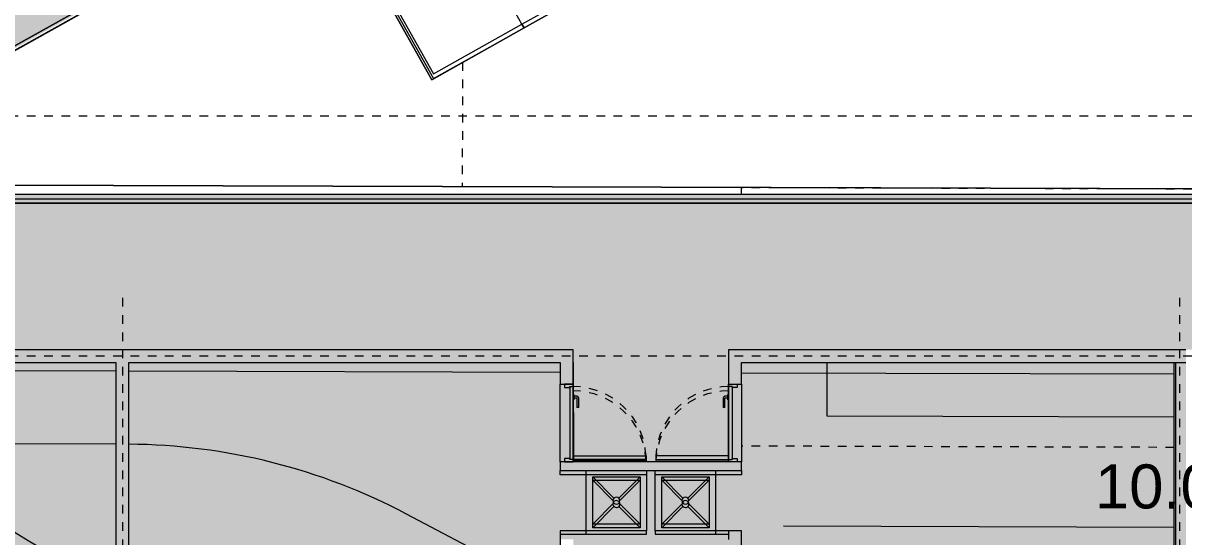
# Model space of a CAD drawing. Header units: metres. Extents: x -16.5 to 80.2, y 17.9 to 114.6.
# Drawn here: x 23.24 to 36.69, y 53.75 to 59.7 of the extents above; entities that cross this region are included whole.
import ezdxf

# ---------------------------------------------------------------- set-up
doc = ezdxf.new("R2010")
doc.units = ezdxf.units.M
for name, pattern in [('IMPORT-carrilciclo', [0.016, 0.006, -0.01]), ('IMPORT-HIDDEN _5_', [0.001875, 0.00125, -0.000625]), ('LineaDiscontinua-1_5mm', [0.003, 0.0015, -0.0015]), ('LíneaDeRejilla', [0.021, 0.012, -0.003, 0.003, -0.003])]:
    doc.linetypes.add(name, pattern=pattern)
for name, color, linetype, lineweight in [('00_URB_ ZONAS DURAS PEATONALES', 31, 'Continuous', 5), ('00_URB_ZONAS VERDES_NO CTA', 63, 'Continuous', 5), ('00_VIA LOCAL LOTE A SEGREGAR', 253, 'Continuous', 5), ('A-BRND', 11, 'Continuous', 5), ('A-DETL-3', 151, 'Continuous', 5), ('A-DETL-GENF', 92, 'Continuous', 5), ('A-GENM', 13, 'Continuous', 5), ('A-MURO', 113, 'Continuous', 9), ('A-MURO-ACHU', 111, 'Continuous', 9), ('A-PISO', 51, 'Continuous', 9), ('A-PISO-RAMP', 51, 'Continuous', 5), ('A-PUER', 31, 'Continuous', 5), ('A-PUER-MARC', 31, 'Continuous', 5), ('A-WALL', 113, 'Continuous', 18), ('COTAS', 2, 'Continuous', 5), ('H-HID-APAR', 6, 'Continuous', 5), ('S-REJI', 1, 'Continuous', 5)]:
    doc.layers.add(name, color=color, linetype=linetype, lineweight=lineweight)
doc.styles.add('Arial', font='arial.ttf', dxfattribs={"height": 0.510389})

# ---------------------------------------------------------------- blocks, each defined once
blk = doc.blocks.new('Puerta-Batiente-HojaLisa - 900x2200-1042010-Nivel 2')
at = {"layer": 'A-PUER'}
for p, q in [((-0.382, -0.075), (-0.382, -0.919)), ((-0.382, -0.919), (-0.4, -0.919))]:
    blk.add_line(p, q, dxfattribs=at)
at = {"layer": 'A-PUER', "linetype": 'LineaDiscontinua-1_5mm'}
blk.add_arc((-0.422, -0.075), 0.844, 272.7165, 0, dxfattribs=at)
blk = doc.blocks.new('Manija-Horizontal-SinCerradura - 120-1041475-Nivel 2')
at = {"layer": 'A-PUER'}
for p, q in [((0.12, 0.008), (0.12, 0)), ((0.12, 0.008), (0.18, 0.008)), ((0.124, 0.008), (0.12, 0.008)), ((0.14, 0.038), (0.14, 0.008)), ((0.16, 0.008), (0.16, 0.038)), ((0.27, 0.063), (0.165, 0.063)), ((0.165, 0.043), (0.27, 0.043)), ((0.18, 0.008), (0.176, 0.008)), ((0.18, 0), (0.18, 0.008)), ((0.27, 0.063), (0.27, 0.043))]:
    blk.add_line(p, q, dxfattribs=at)
at = {"layer": 'A-PUER', "flags": 128}
for points in [[(0.165, 0.063), (0.164, 0.063), (0.163, 0.063), (0.162, 0.063), (0.161, 0.063), (0.16, 0.063), (0.159, 0.062), (0.158, 0.062), (0.157, 0.062), (0.156, 0.061), (0.155, 0.061), (0.154, 0.061), (0.153, 0.06), (0.153, 0.06), (0.152, 0.059), (0.151, 0.059), (0.15, 0.058), (0.149, 0.057), (0.149, 0.057), (0.148, 0.056), (0.147, 0.055), (0.146, 0.055), (0.146, 0.054), (0.145, 0.053), (0.145, 0.052), (0.144, 0.052), (0.143, 0.051), (0.143, 0.05), (0.142, 0.049), (0.142, 0.048), (0.142, 0.047), (0.141, 0.046), (0.141, 0.045), (0.141, 0.044), (0.141, 0.043), (0.14, 0.042), (0.14, 0.041), (0.14, 0.04), (0.14, 0.039), (0.14, 0.038), (0.14, 0.038)], [(0.16, 0.038), (0.16, 0.038), (0.16, 0.038), (0.16, 0.039), (0.16, 0.039), (0.16, 0.039), (0.16, 0.039), (0.16, 0.039), (0.16, 0.04), (0.16, 0.04), (0.16, 0.04), (0.16, 0.04), (0.161, 0.04), (0.161, 0.04), (0.161, 0.041), (0.161, 0.041), (0.161, 0.041), (0.161, 0.041), (0.161, 0.041), (0.161, 0.041), (0.162, 0.042), (0.162, 0.042), (0.162, 0.042), (0.162, 0.042), (0.162, 0.042), (0.162, 0.042), (0.162, 0.042), (0.163, 0.042), (0.163, 0.043), (0.163, 0.043), (0.163, 0.043), (0.163, 0.043), (0.164, 0.043), (0.164, 0.043), (0.164, 0.043), (0.164, 0.043), (0.164, 0.043), (0.165, 0.043), (0.165, 0.043), (0.165, 0.043), (0.165, 0.043)]]:
    blk.add_lwpolyline(points, dxfattribs=at)
blk = doc.blocks.new('Puerta-Batiente-HojaLisa - 900x2200-1042033-Nivel 2')
at = {"layer": 'A-PUER'}
for p, q in [((-0.382, 0.919), (-0.4, 0.919)), ((-0.382, 0.075), (-0.382, 0.919))]:
    blk.add_line(p, q, dxfattribs=at)
at = {"layer": 'A-PUER', "linetype": 'LineaDiscontinua-1_5mm'}
blk.add_arc((-0.422, 0.075), 0.844, 360, 87.2835, dxfattribs=at)
blk = doc.blocks.new('Manija-Horizontal-SinCerradura - 120-1041476-Nivel 2')
at = {"layer": 'A-PUER'}
for p, q in [((0.12, 0), (0.12, -0.008)), ((0.18, -0.008), (0.18, 0)), ((0.12, -0.008), (0.124, -0.008)), ((0.18, -0.008), (0.12, -0.008)), ((0.14, -0.008), (0.14, -0.038)), ((0.16, -0.038), (0.16, -0.008)), ((0.27, -0.043), (0.165, -0.043)), ((0.165, -0.063), (0.27, -0.063)), ((0.176, -0.008), (0.18, -0.008)), ((0.27, -0.043), (0.27, -0.063))]:
    blk.add_line(p, q, dxfattribs=at)
at = {"layer": 'A-PUER', "flags": 128}
for points in [[(0.14, -0.038), (0.14, -0.039), (0.14, -0.04), (0.14, -0.041), (0.14, -0.042), (0.14, -0.043), (0.141, -0.044), (0.141, -0.045), (0.141, -0.046), (0.142, -0.047), (0.142, -0.048), (0.142, -0.049), (0.143, -0.05), (0.143, -0.05), (0.144, -0.051), (0.144, -0.052), (0.145, -0.053), (0.146, -0.054), (0.146, -0.054), (0.147, -0.055), (0.148, -0.056), (0.148, -0.057), (0.149, -0.057), (0.15, -0.058), (0.151, -0.058), (0.151, -0.059), (0.152, -0.06), (0.153, -0.06), (0.154, -0.061), (0.155, -0.061), (0.156, -0.061), (0.157, -0.062), (0.158, -0.062), (0.159, -0.062), (0.16, -0.062), (0.161, -0.063), (0.162, -0.063), (0.163, -0.063), (0.164, -0.063), (0.165, -0.063), (0.165, -0.063)], [(0.165, -0.043), (0.165, -0.043), (0.165, -0.043), (0.164, -0.043), (0.164, -0.043), (0.164, -0.043), (0.164, -0.043), (0.164, -0.043), (0.163, -0.043), (0.163, -0.043), (0.163, -0.043), (0.163, -0.043), (0.163, -0.042), (0.163, -0.042), (0.162, -0.042), (0.162, -0.042), (0.162, -0.042), (0.162, -0.042), (0.162, -0.042), (0.162, -0.042), (0.161, -0.041), (0.161, -0.041), (0.161, -0.041), (0.161, -0.041), (0.161, -0.041), (0.161, -0.041), (0.161, -0.041), (0.161, -0.04), (0.16, -0.04), (0.16, -0.04), (0.16, -0.04), (0.16, -0.04), (0.16, -0.039), (0.16, -0.039), (0.16, -0.039), (0.16, -0.039), (0.16, -0.039), (0.16, -0.038), (0.16, -0.038), (0.16, -0.038), (0.16, -0.038)]]:
    blk.add_lwpolyline(points, dxfattribs=at)
blk = doc.blocks.new('M_Shower Stall-2D - Poceta aseol-2D 70_70-1736770-Nivel 2')
at = {"layer": 'H-HID-APAR'}
for p, q in [((0, 0.7), (0.69, 0.7)), ((0.075, 0.625), (0.321, 0.379)), ((0.075, 0.075), (0.075, 0.625)), ((0.075, 0.625), (0.625, 0.625)), ((0.625, 0.625), (0.379, 0.379)), ((0.625, 0.625), (0.625, 0.075)), ((0.322, 0.322), (0.075, 0.075)), ((0.378, 0.322), (0.625, 0.075)), ((0.625, 0.075), (0.075, 0.075))]:
    blk.add_line(p, q, dxfattribs=at)
for start, end in [(360, 180), (180, 360)]:
    blk.add_arc((0.35, 0.35), 0.04, start, end, dxfattribs=at)
blk = doc.blocks.new('M_Shower Stall-2D - Poceta aseol-2D 70_70-V78-Nivel 2')
at = {"layer": 'H-HID-APAR'}
for p, q in [((0.075, 0.625), (0.321, 0.379)), ((0.075, 0.075), (0.075, 0.625)), ((0.075, 0.625), (0.625, 0.625)), ((0.625, 0.625), (0.379, 0.379)), ((0.625, 0.625), (0.625, 0.075)), ((0.322, 0.322), (0.075, 0.075)), ((0.378, 0.322), (0.625, 0.075)), ((0.69, 0), (0, 0)), ((0.625, 0.075), (0.075, 0.075))]:
    blk.add_line(p, q, dxfattribs=at)
for start, end in [(360, 180), (180, 360)]:
    blk.add_arc((0.35, 0.35), 0.04, start, end, dxfattribs=at)
blk = doc.blocks.new('DISPOSICIÓN URBANA JARDIN_dwg-1215257-Nivel 2')
at = {"layer": '00_URB_ ZONAS DURAS PEATONALES', "color": 7}
blk.add_line((62.962, 80.507), (85.617, 93.71), dxfattribs=at)
at = {"layer": '00_URB_ZONAS VERDES_NO CTA', "color": 254}
for p, q in [((70.932, 79.671), (68.919, 79.581)), ((65.604, 78.574), (63.373, 77.274))]:
    blk.add_line(p, q, dxfattribs=at)
for centre, radius, start, end in [((69.234, 72.588), 7, 92.5813, 120.0042), ((65.514, 90.096), 13, 260.5192, 274.1321)]:
    blk.add_arc(centre, radius, start, end, dxfattribs=at)
at = {"layer": '00_VIA LOCAL LOTE A SEGREGAR', "color": 254}
blk.add_line((85.617, 93.71), (62.962, 80.507), dxfattribs=at)
at = {"layer": '00_VIA LOCAL LOTE A SEGREGAR', "linetype": 'IMPORT-carrilciclo'}
blk.add_line((76.201, 84.75), (71.868, 82.225), dxfattribs=at)
at = {"layer": '00_VIA LOCAL LOTE A SEGREGAR', "linetype": 'IMPORT-HIDDEN _5_'}
blk.add_line((66.826, 84.429), (67.553, 83.182), dxfattribs=at)
at = {"layer": '00_VIA LOCAL LOTE A SEGREGAR', "linetype": 'IMPORT-carrilciclo', "flags": 128}
blk.add_lwpolyline([(70.39, 84.741), (70.349, 84.812), (78.989, 89.847)], dxfattribs=at)
at = {"layer": '00_VIA LOCAL LOTE A SEGREGAR', "flags": 128}
blk.add_lwpolyline([(76.024, 85.052), (72.547, 83.026), (72.234, 83.562)], dxfattribs=at)
at = {"layer": 'COTAS', "color": 254}
for p, q in [((75.772, 85.481), (71.439, 82.956)), ((72.757, 81.673), (76.669, 83.953)), ((69.625, 81.899), (65.305, 79.381)), ((65.175, 79.306), (63.378, 78.258))]:
    blk.add_line(p, q, dxfattribs=at)
at = {"layer": 'COTAS', "color": 51, "insert": (76.279, 84.566), "char_height": 0.5104, "width": 1.93191, "attachment_point": 2, "rotation": 30.2343, "line_spacing_factor": 0.941778, "style": 'Arial'}
blk.add_mtext('10.00', dxfattribs=at)
blk = doc.blocks.new('Top Rail Type - Top Rail_Internal_-1126757-Nivel 2')
at = {"layer": 'A-BRND'}
for p, q in [((19.89, 57.617), (47.962, 73.353)), ((47.943, 73.285), (20.081, 57.667)), ((44.136, 57.617), (19.89, 57.617)), ((20.081, 57.667), (44.086, 57.667))]:
    blk.add_line(p, q, dxfattribs=at)
blk = doc.blocks.new('Top Rail Type - Top Rail_Internal_-V84-Nivel 2')
at = {"layer": 'A-BRND'}
for p, q in [((47.962, 73.353), (19.89, 57.617)), ((47.943, 73.285), (20.081, 57.667)), ((19.89, 57.617), (44.136, 57.617)), ((20.081, 57.667), (44.086, 57.667))]:
    blk.add_line(p, q, dxfattribs=at)
blk = doc.blocks.new('Puerta-Batiente-ConDilataciones - 900x2200-3 Dilataciones-1189421-Nivel 2')
at = {"layer": 'A-GENM'}
for p, q in [((0.422, -0.035), (-0.422, -0.035)), ((-0.422, -0.075), (0.422, -0.075)), ((-0.422, -0.075), (0.422, -0.075)), ((-0.422, -0.075), (0.422, -0.075)), ((0.41, -0.035), (-0.41, -0.035)), ((0.41, -0.035), (-0.41, -0.035))]:
    blk.add_line(p, q, dxfattribs=at)
at = {"layer": 'A-PUER'}
for p, q in [((-0.422, -0.919), (-0.422, -0.075)), ((-0.422, -0.075), (-0.382, -0.075)), ((-0.382, -0.075), (-0.382, -0.919)), ((-0.382, -0.919), (-0.422, -0.919))]:
    blk.add_line(p, q, dxfattribs=at)
at = {"layer": 'A-PUER', "linetype": 'LineaDiscontinua-1_5mm'}
blk.add_arc((-0.422, -0.075), 0.844, 272.7165, 0, dxfattribs=at)
at = {"layer": 'A-PUER-MARC', "lineweight": 9}
for p, q in [((-0.41, 0.025), (-0.45, 0.025)), ((-0.45, 0.025), (-0.45, -0.075)), ((-0.41, -0.035), (-0.41, 0.025)), ((0.45, 0.025), (0.41, 0.025)), ((0.41, 0.025), (0.41, -0.035)), ((0.45, -0.075), (0.45, 0.025)), ((-0.45, -0.075), (-0.422, -0.075)), ((-0.422, -0.075), (-0.422, -0.035)), ((-0.422, -0.035), (-0.41, -0.035)), ((0.41, -0.035), (0.422, -0.035)), ((0.422, -0.035), (0.422, -0.075)), ((0.422, -0.075), (0.45, -0.075))]:
    blk.add_line(p, q, dxfattribs=at)
blk = doc.blocks.new('Puerta-Batiente-ConDilataciones - 900x2200-3 Dilataciones-1189918-Nivel 2')
at = {"layer": 'A-GENM'}
for p, q in [((-0.422, 0.075), (0.422, 0.075)), ((-0.422, 0.075), (0.422, 0.075)), ((-0.422, 0.075), (0.422, 0.075)), ((0.422, 0.035), (-0.422, 0.035)), ((0.41, 0.035), (-0.41, 0.035)), ((0.41, 0.035), (-0.41, 0.035))]:
    blk.add_line(p, q, dxfattribs=at)
at = {"layer": 'A-PUER'}
for p, q in [((-0.382, 0.919), (-0.422, 0.919)), ((-0.422, 0.919), (-0.422, 0.075)), ((-0.382, 0.075), (-0.382, 0.919)), ((-0.422, 0.075), (-0.382, 0.075))]:
    blk.add_line(p, q, dxfattribs=at)
at = {"layer": 'A-PUER', "linetype": 'LineaDiscontinua-1_5mm'}
blk.add_arc((-0.422, 0.075), 0.844, 360, 87.2835, dxfattribs=at)
at = {"layer": 'A-PUER-MARC', "lineweight": 9}
for p, q in [((-0.45, -0.025), (-0.45, 0.075)), ((-0.45, 0.075), (-0.422, 0.075)), ((-0.422, 0.075), (-0.422, 0.035)), ((-0.422, 0.035), (-0.41, 0.035)), ((-0.41, 0.035), (-0.41, -0.025)), ((0.41, 0.035), (0.422, 0.035)), ((0.41, -0.025), (0.41, 0.035)), ((0.422, 0.035), (0.422, 0.075)), ((0.422, 0.075), (0.45, 0.075)), ((0.45, 0.075), (0.45, -0.025)), ((-0.41, -0.025), (-0.45, -0.025)), ((0.45, -0.025), (0.41, -0.025))]:
    blk.add_line(p, q, dxfattribs=at)
blk = doc.blocks.new('M_Shower Stall-2D - Poceta aseol-2D 70_70-V136-Nivel 2')
at = {"layer": 'H-HID-APAR'}
for p, q in [((0.7, 0.7), (0.7, 0)), ((0.075, 0.625), (0.321, 0.379)), ((0.075, 0.075), (0.075, 0.625)), ((0.075, 0.625), (0.625, 0.625)), ((0.625, 0.625), (0.379, 0.379)), ((0.625, 0.625), (0.625, 0.075)), ((0.322, 0.322), (0.075, 0.075)), ((0.378, 0.322), (0.625, 0.075)), ((0.625, 0.075), (0.075, 0.075))]:
    blk.add_line(p, q, dxfattribs=at)
for start, end in [(360, 180), (180, 360)]:
    blk.add_arc((0.35, 0.35), 0.04, start, end, dxfattribs=at)
blk = doc.blocks.new('M_Shower Stall-2D - Poceta aseol-2D 70_70-V137-Nivel 2')
at = {"layer": 'H-HID-APAR'}
for p, q in [((0, 0), (0, 0.7)), ((0.075, 0.625), (0.321, 0.379)), ((0.075, 0.075), (0.075, 0.625)), ((0.075, 0.625), (0.625, 0.625)), ((0.625, 0.625), (0.379, 0.379)), ((0.625, 0.625), (0.625, 0.075)), ((0.322, 0.322), (0.075, 0.075)), ((0.378, 0.322), (0.625, 0.075)), ((0.625, 0.075), (0.075, 0.075))]:
    blk.add_line(p, q, dxfattribs=at)
for start, end in [(360, 180), (180, 360)]:
    blk.add_arc((0.35, 0.35), 0.04, start, end, dxfattribs=at)
blk = doc.blocks.new('Top Rail Type - Top Rail_Internal_-1746581-Nivel 2')
at = {"layer": 'A-BRND'}
for p, q in [((29.02, 59.692), (33.014, 61.937)), ((33.038, 61.893), (29.045, 59.648)), ((27.977, 59.046), (26.687, 61.351)), ((26.756, 61.332), (27.997, 59.115)), ((29.045, 59.648), (27.977, 59.046)), ((27.997, 59.115), (29.02, 59.692)), ((29.045, 59.648), (29.02, 59.692)), ((29.02, 59.692), (29.045, 59.648))]:
    blk.add_line(p, q, dxfattribs=at)
blk = doc.blocks.new('Top Rail Type - Top Rail_Internal_-V141-Nivel 2')
at = {"layer": 'A-BRND'}
for p, q in [((29.02, 59.692), (33.014, 61.937)), ((29.045, 59.648), (33.038, 61.893)), ((26.687, 61.351), (27.977, 59.046)), ((26.756, 61.332), (27.997, 59.115)), ((27.977, 59.046), (29.045, 59.648)), ((27.997, 59.115), (29.02, 59.692))]:
    blk.add_line(p, q, dxfattribs=at)

msp = doc.modelspace()

# ---------------------------------------------------------------- hatches: boundary and pattern name
at = {"layer": 'A-DETL-GENF'}
h = msp.add_hatch(color=254, dxfattribs=at)
h.paths.add_polyline_path([(2.204, 47.644), (8.542, 51.196), (9.216, 49.994), (10.835, 50.902), (10.835, 52.482), (16.963, 55.917), (17.366, 55.915), (17.366, 54.617), (19.166, 54.617), (19.168, 55.917), (29.616, 55.916), (29.617, 54.617), (31.416, 54.617), (31.418, 55.917), (47.361, 55.916), (47.362, 54.617), (49.161, 54.617), (49.161, 55.917), (51.039, 55.917), (51.037, 72.153), (49.709, 74.522), (54.286, 77.096), (54.286, 80.658), (53.939, 80.463), (53.927, 80.485), (53.164, 80.045), (53.164, 80.045), (53.147, 80.035), (53.154, 80.023), (52.11, 79.437), (51.747, 79.227), (49.815, 82.674), (48.739, 82.069), (51.411, 77.316), (51.399, 77.31), (51.411, 77.29), (49.824, 76.4), (48.222, 75.476), (48.211, 75.496), (42.018, 72.025), (42.042, 71.981), (41.911, 71.907), (41.887, 71.951), (31.201, 65.961), (31.206, 65.953), (28.484, 64.427), (28.466, 64.459), (21.838, 60.744), (21.861, 60.703), (19.157, 59.187), (19.134, 59.228), (19.122, 59.222), (18.498, 60.333), (17.157, 59.58), (17.792, 58.445), (8.676, 53.335), (8.04, 54.471), (6.47, 53.591), (7.106, 52.455), (2.512, 49.88), (2.508, 49.886), (2.498, 49.88), (-0.105, 54.523), (-0.887, 54.084), (-0.875, 54.062), (-1.145, 53.91), (-0.703, 53.126), (-0.697, 53.13), (0.117, 51.678), (0.113, 51.676), (0.554, 50.892), (0.557, 50.893), (1.457, 49.288), (1.324, 49.214), (2.197, 47.656)], flags=0)
h.paths.add_polyline_path([(44.036, 57.717), (20.119, 57.717), (47.952, 73.317), (49.226, 71.051), (49.161, 71.015), (49.161, 57.717), (44.039, 57.717)], flags=0)
h.paths.add_polyline_path([(43.689, 73.133), (45.215, 73.989), (44.629, 75.036), (43.102, 74.18), (43.664, 73.177)], flags=0)
h = msp.add_hatch(color=7, dxfattribs=at)
h.paths.add_polyline_path([(12.591, 48.266), (31.416, 48.266), (31.416, 50.151), (31.566, 50.151), (31.566, 48.266), (36.716, 48.267), (36.716, 55.767), (31.566, 55.767), (31.566, 55.517), (31.416, 55.517), (31.416, 54.617), (31.566, 54.617), (31.566, 54.517), (29.466, 54.517), (29.466, 54.617), (29.616, 54.617), (29.616, 55.517), (29.466, 55.517), (29.466, 55.767), (24.466, 55.767), (24.466, 48.347), (24.316, 48.347), (24.316, 55.767), (19.316, 55.767), (19.316, 55.517), (19.166, 55.517), (19.166, 54.617), (19.316, 54.617), (19.316, 54.517), (17.216, 54.519), (17.216, 54.617), (17.366, 54.617), (17.366, 55.517), (17.216, 55.517), (17.216, 55.767), (17.003, 55.767), (10.985, 52.394), (10.985, 48.417), (12.791, 48.417), (12.791, 48.267), (12.441, 48.266)], flags=0)
h.paths.add_polyline_path([(17.251, 48.267), (17.216, 48.267), (17.216, 51.102), (17.366, 51.102), (17.366, 48.267)], flags=0)
h.paths.add_polyline_path([(29.466, 48.386), (29.466, 51.062), (29.616, 51.062), (29.616, 48.386)], flags=0)
h.paths.add_polyline_path([(19.166, 48.387), (19.166, 50.162), (19.316, 50.162), (19.316, 48.387)], flags=0)
h.paths.add_polyline_path([(31.566, 50.951), (31.416, 50.951), (31.416, 53.817), (31.566, 53.817), (31.566, 50.992)], flags=0)
h.paths.add_polyline_path([(19.316, 50.962), (19.166, 50.962), (19.166, 53.817), (19.316, 53.817), (19.316, 50.992)], flags=0)
h.paths.add_polyline_path([(29.466, 51.862), (29.466, 53.717), (29.616, 53.717), (29.616, 51.862), (29.516, 51.862)], flags=0)
h.paths.add_polyline_path([(17.251, 51.902), (17.216, 51.902), (17.216, 53.717), (17.366, 53.717), (17.366, 51.902), (17.266, 51.902)], flags=0)
at = {"layer": 'A-MURO-ACHU'}
for points in [[(24.316, 55.767), (29.616, 55.767), (29.616, 55.917), (19.166, 55.917), (19.166, 55.767), (23.471, 55.767)], [(31.416, 55.767), (36.716, 55.767), (36.716, 55.917), (31.416, 55.917), (31.416, 55.815)], [(24.466, 48.347), (24.466, 55.767), (24.316, 55.767), (24.316, 48.347)], [(29.616, 54.517), (31.416, 54.517), (31.416, 54.617), (29.616, 54.617)]]:
    msp.add_hatch(color=256, dxfattribs=at).paths.add_polyline_path(points, flags=0)
h = msp.add_hatch(color=256, dxfattribs=at)
h.paths.add_polyline_path([(29.466, 54.517), (29.616, 54.517), (29.616, 54.617), (29.466, 54.617)], flags=0)
h.paths.add_polyline_path([(29.616, 55.517), (29.616, 55.767), (29.466, 55.767), (29.466, 55.517)], flags=0)
h = msp.add_hatch(color=256, dxfattribs=at)
h.paths.add_polyline_path([(31.566, 54.517), (31.566, 54.617), (31.416, 54.617), (31.416, 54.517)], flags=0)
h.paths.add_polyline_path([(31.416, 55.517), (31.566, 55.517), (31.566, 55.767), (31.416, 55.767)], flags=0)
h = msp.add_hatch(color=256, dxfattribs=at)
h.paths.add_polyline_path([(31.566, 48.266), (31.566, 50.151), (31.416, 50.151), (31.416, 48.266)], flags=0)
h.paths.add_polyline_path([(31.416, 50.951), (31.566, 50.951), (31.566, 53.817), (31.416, 53.817), (31.416, 50.992)], flags=0)

# ---------------------------------------------------------------- linework, layer by layer
at = {"layer": 'A-DETL-3'}
for p, q in [((23.291, 55.917), (29.616, 55.919)), ((29.616, 55.767), (29.617, 54.617)), ((29.616, 54.617), (29.616, 55.517)), ((31.416, 55.517), (31.416, 54.617)), ((31.416, 54.617), (31.416, 55.517))]:
    msp.add_line(p, q, dxfattribs=at)
at = {"layer": 'A-MURO'}
for p, q in [((36.581, 48.417), (36.581, 55.767)), ((29.466, 54.617), (29.466, 55.517)), ((29.616, 55.517), (29.616, 54.617)), ((31.416, 54.617), (31.416, 55.517)), ((31.566, 55.517), (31.566, 54.617)), ((29.466, 54.467), (29.466, 54.517)), ((31.566, 54.517), (31.566, 54.467)), ((30.466, 54.467), (29.466, 54.467)), ((31.566, 54.467), (30.566, 54.467)), ((30.466, 53.777), (30.466, 53.817)), ((30.566, 53.817), (30.566, 53.777)), ((29.466, 53.777), (30.466, 53.777)), ((30.566, 53.777), (31.416, 53.777))]:
    msp.add_line(p, q, dxfattribs=at)
at = {"layer": 'A-PISO'}
for p, q in [((27.997, 59.062), (49.236, 71.036)), ((20.152, 57.717), (26.695, 61.379)), ((26.695, 61.379), (27.997, 59.062)), ((49.236, 57.717), (20.152, 57.717))]:
    msp.add_line(p, q, dxfattribs=at)
at = {"layer": 'A-PISO-RAMP'}
msp.add_line((29.02, 59.692), (28.467, 60.675), dxfattribs=at)
at = {"layer": 'A-WALL'}
for p, q in [((29.616, 55.917), (19.166, 55.917)), ((29.616, 55.517), (29.616, 55.917)), ((36.716, 55.917), (31.416, 55.917)), ((31.416, 55.917), (31.416, 55.517)), ((19.316, 55.767), (24.316, 55.767)), ((24.316, 55.767), (24.316, 48.347)), ((24.466, 55.767), (29.466, 55.767)), ((24.466, 48.347), (24.466, 55.767)), ((29.466, 55.767), (29.466, 55.517)), ((31.566, 55.767), (36.596, 55.767)), ((31.566, 55.517), (31.566, 55.767)), ((36.596, 55.767), (36.596, 48.387)), ((29.466, 55.517), (29.616, 55.517)), ((31.416, 55.517), (31.566, 55.517)), ((29.466, 54.617), (29.466, 54.517)), ((31.566, 54.617), (29.466, 54.617)), ((31.566, 54.517), (31.566, 54.617)), ((29.466, 54.517), (30.466, 54.517)), ((30.466, 54.517), (30.466, 53.817)), ((30.566, 54.517), (31.566, 54.517)), ((30.566, 53.817), (30.566, 54.517)), ((30.466, 53.817), (29.466, 53.817)), ((29.466, 53.817), (29.466, 51.862)), ((31.566, 53.817), (30.566, 53.817)), ((31.566, 50.951), (31.566, 53.817))]:
    msp.add_line(p, q, dxfattribs=at)
at = {"layer": 'A-WALL', "lineweight": 9}
for p, q in [((36.596, 55.767), (36.716, 55.767)), ((30.466, 54.517), (30.566, 54.517)), ((31.416, 53.817), (31.416, 53.717))]:
    msp.add_line(p, q, dxfattribs=at)
at = {"layer": 'S-REJI', "linetype": 'LíneaDeRejilla'}
for p, q in [((50.384, 58.624), (6.753, 58.624)), ((24.391, 56.517), (24.391, 50.932)), ((36.641, 56.517), (36.641, 50.932)), ((50.384, 55.842), (6.753, 55.842))]:
    msp.add_line(p, q, dxfattribs=at)

# ---------------------------------------------------------------- block references
at = {"layer": 'A-BRND'}
for name in ['Top Rail Type - Top Rail_Internal_-1126757-Nivel 2', 'Top Rail Type - Top Rail_Internal_-V84-Nivel 2', 'Top Rail Type - Top Rail_Internal_-1746581-Nivel 2', 'Top Rail Type - Top Rail_Internal_-V141-Nivel 2']:
    msp.add_blockref(name, (0, 0), dxfattribs=at)
at = {"layer": 'A-PUER'}
for name, p, rotation in [('Puerta-Batiente-ConDilataciones - 900x2200-3 Dilataciones-1189421-Nivel 2', (29.541, 55.067), 89.99999999999997), ('Puerta-Batiente-HojaLisa - 900x2200-1042010-Nivel 2', (29.541, 55.017), 90.00000000000007), ('Puerta-Batiente-ConDilataciones - 900x2200-3 Dilataciones-1189918-Nivel 2', (31.491, 55.067), 90.00000000000011), ('Puerta-Batiente-HojaLisa - 900x2200-1042033-Nivel 2', (31.491, 55.017), 90.00000000000007), ('Manija-Horizontal-SinCerradura - 120-1041475-Nivel 2', (29.616, 55.517), 269.9999999999999), ('Manija-Horizontal-SinCerradura - 120-1041476-Nivel 2', (31.416, 55.517), 270.0000000000002)]:
    msp.add_blockref(name, p, dxfattribs=dict(at, rotation=rotation))
at = {"layer": 'H-HID-APAR'}
for name, p, rotation in [('DISPOSICIÓN URBANA JARDIN_dwg-1215257-Nivel 2', (-72.033, 20.256), 329.59469028066), ('M_Shower Stall-2D - Poceta aseol-2D 70_70-1736770-Nivel 2', (30.466, 53.777), 89.99999999999984), ('M_Shower Stall-2D - Poceta aseol-2D 70_70-V78-Nivel 2', (31.266, 53.777), 89.99999999999984)]:
    msp.add_blockref(name, p, dxfattribs=dict(at, rotation=rotation))
for name, p in [('M_Shower Stall-2D - Poceta aseol-2D 70_70-V137-Nivel 2', (29.766, 53.817)), ('M_Shower Stall-2D - Poceta aseol-2D 70_70-V136-Nivel 2', (30.566, 53.817))]:
    msp.add_blockref(name, p, dxfattribs=at)

doc.saveas('drawing.dxf')
